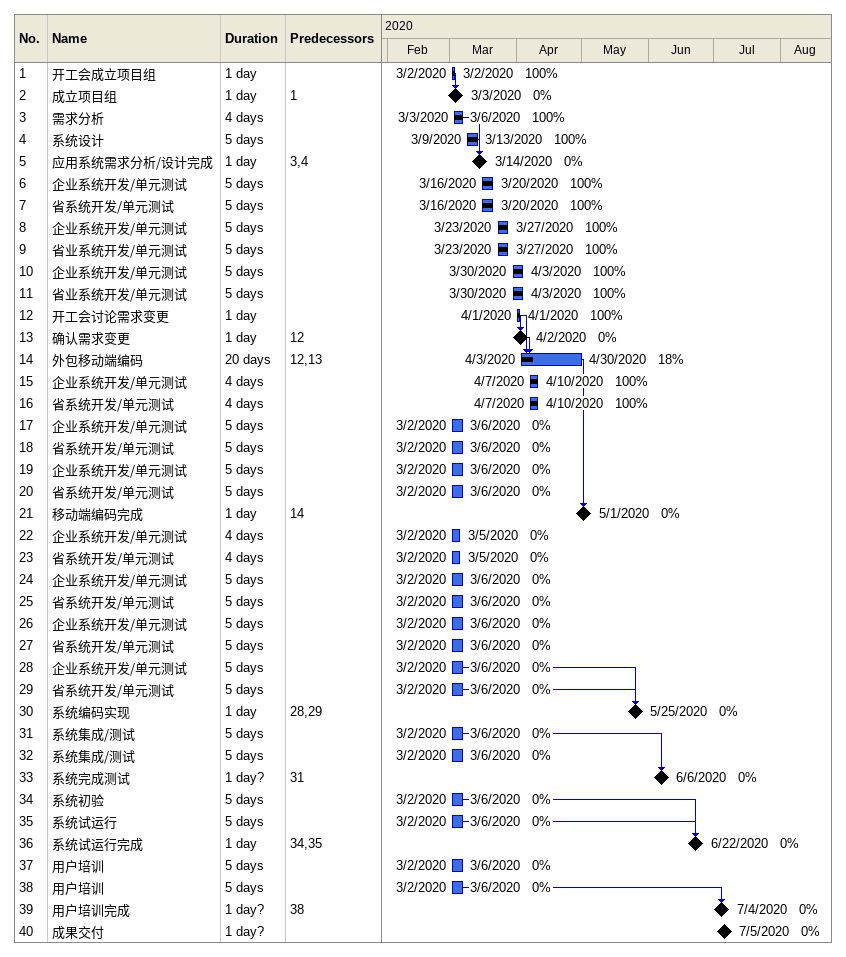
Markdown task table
| ID | Task | Duration | Start | Finish | Predecessors | % complete |
|---|---|---|---|---|---|---|
| 1 | 开工会成立项目组 | 1d | 2020-03-02 | 2020-03-02 |  | 100 |
| 2 | 成立项目组 | 1d | 2020-03-03 | 2020-03-03 | 1 | 0 |
| 3 | 需求分析 | 4d | 2020-03-03 | 2020-03-06 |  | 100 |
| 4 | 系统设计 | 5d | 2020-03-09 | 2020-03-13 |  | 100 |
| 5 | 应用系统需求分析/设计完成 | 1d | 2020-03-14 | 2020-03-14 | 3, 4 | 0 |
| 6 | 企业系统开发/单元测试 | 5d | 2020-03-16 | 2020-03-20 |  | 100 |
| 7 | 省系统开发/单元测试 | 5d | 2020-03-16 | 2020-03-20 |  | 100 |
| 8 | 企业系统开发/单元测试 | 5d | 2020-03-23 | 2020-03-27 |  | 100 |
| 9 | 省业系统开发/单元测试 | 5d | 2020-03-23 | 2020-03-27 |  | 100 |
| 10 | 企业系统开发/单元测试 | 5d | 2020-03-30 | 2020-04-03 |  | 100 |
| 11 | 省业系统开发/单元测试 | 5d | 2020-03-30 | 2020-04-03 |  | 100 |
| 12 | 开工会讨论需求变更 | 1d | 2020-04-01 | 2020-04-01 |  | 100 |
| 13 | 确认需求变更 | 1d | 2020-04-02 | 2020-04-02 | 12 | 0 |
| 14 | 外包移动端编码 | 20d | 2020-04-03 | 2020-04-30 | 12, 13 | 18 |
| 15 | 企业系统开发/单元测试 | 4d | 2020-04-07 | 2020-04-10 |  | 100 |
| 16 | 省系统开发/单元测试 | 4d | 2020-04-07 | 2020-04-10 |  | 100 |
| 17 | 企业系统开发/单元测试 | 5d | 2020-03-02 | 2020-03-06 |  | 0 |
| 18 | 省系统开发/单元测试 | 5d | 2020-03-02 | 2020-03-06 |  | 0 |
| 19 | 企业系统开发/单元测试 | 5d | 2020-03-02 | 2020-03-06 |  | 0 |
| 20 | 省系统开发/单元测试 | 5d | 2020-03-02 | 2020-03-06 |  | 0 |
| 21 | 移动端编码完成 | 1d | 2020-05-01 | 2020-05-01 | 14 | 0 |
| 22 | 企业系统开发/单元测试 | 4d | 2020-03-02 | 2020-03-05 |  | 0 |
| 23 | 省系统开发/单元测试 | 4d | 2020-03-02 | 2020-03-05 |  | 0 |
| 24 | 企业系统开发/单元测试 | 5d | 2020-03-02 | 2020-03-06 |  | 0 |
| 25 | 省系统开发/单元测试 | 5d | 2020-03-02 | 2020-03-06 |  | 0 |
| 26 | 企业系统开发/单元测试 | 5d | 2020-03-02 | 2020-03-06 |  | 0 |
| 27 | 省系统开发/单元测试 | 5d | 2020-03-02 | 2020-03-06 |  | 0 |
| 28 | 企业系统开发/单元测试 | 5d | 2020-03-02 | 2020-03-06 |  | 0 |
| 29 | 省系统开发/单元测试 | 5d | 2020-03-02 | 2020-03-06 |  | 0 |
| 30 | 系统编码实现 | 1d | 2020-05-25 | 2020-05-25 | 28, 29 | 0 |
| 31 | 系统集成/测试 | 5d | 2020-03-02 | 2020-03-06 |  | 0 |
| 32 | 系统集成/测试 | 5d | 2020-03-02 | 2020-03-06 |  | 0 |
| 33 | 系统完成测试 | 1d? | 2020-06-06 | 2020-06-06 | 31 | 0 |
| 34 | 系统初验 | 5d | 2020-03-02 | 2020-03-06 |  | 0 |
| 35 | 系统试运行 | 5d | 2020-03-02 | 2020-03-06 |  | 0 |
| 36 | 系统试运行完成 | 1d | 2020-06-22 | 2020-06-22 | 34, 35 | 0 |
| 37 | 用户培训 | 5d | 2020-03-02 | 2020-03-06 |  | 0 |
| 38 | 用户培训 | 5d | 2020-03-02 | 2020-03-06 |  | 0 |
| 39 | 用户培训完成 | 1d? | 2020-07-04 | 2020-07-04 | 38 | 0 |
| 40 | 成果交付 | 1d? | 2020-07-05 | 2020-07-05 |  | 0 |
